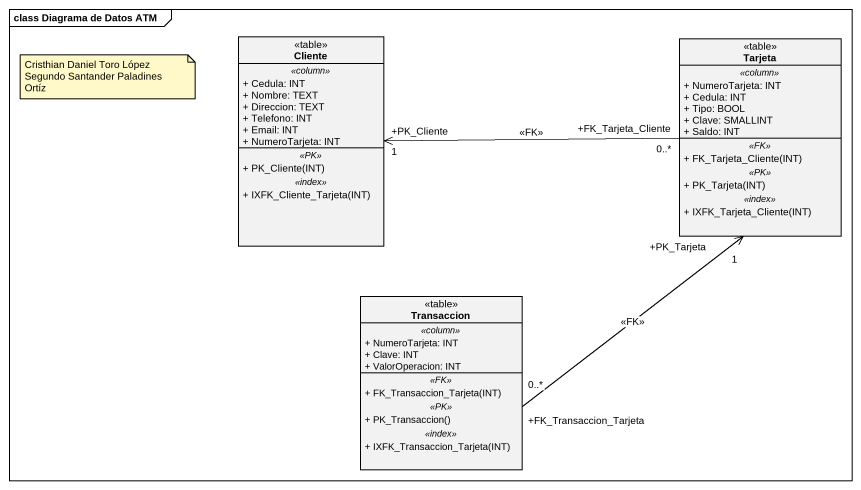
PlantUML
@startuml
mainframe class Diagrama de Datos ATM
hide circle
hide empty members
skinparam classAttributeIconSize 0
class Cliente <<table>> {
  .. <<column>> ..
  + Cedula: INT
  + Nombre: TEXT
  + Direccion: TEXT
  + Telefono: INT
  + Email: INT
  + NumeroTarjeta: INT
  .. <<PK>> ..
  + PK_Cliente(INT)
  .. <<index>> ..
  + IXFK_Cliente_Tarjeta(INT)
}
class Tarjeta <<table>> {
  .. <<column>> ..
  + NumeroTarjeta: INT
  + Cedula: INT
  + Tipo: BOOL
  + Clave: SMALLINT
  + Saldo: INT
  .. <<FK>> ..
  + FK_Tarjeta_Cliente(INT)
  .. <<PK>> ..
  + PK_Tarjeta(INT)
  .. <<index>> ..
  + IXFK_Tarjeta_Cliente(INT)
}
class Transaccion <<table>> {
  .. <<column>> ..
  + NumeroTarjeta: INT
  + Clave: INT
  + ValorOperacion: INT
  .. <<FK>> ..
  + FK_Transaccion_Tarjeta(INT)
  .. <<PK>> ..
  + PK_Transaccion()
  .. <<index>> ..
  + IXFK_Transaccion_Tarjeta(INT)
}
Tarjeta "+FK_Tarjeta_Cliente\n0..*" -left-> "+PK_Cliente\n1" Cliente : <<FK>>
Transaccion "+FK_Transaccion_Tarjeta\n0..*" -up-> "+PK_Tarjeta\n1" Tarjeta : <<FK>>
note as N1
  Cristhian Daniel Toro López
  Segundo Santander Paladines Ortíz
end note
@enduml
